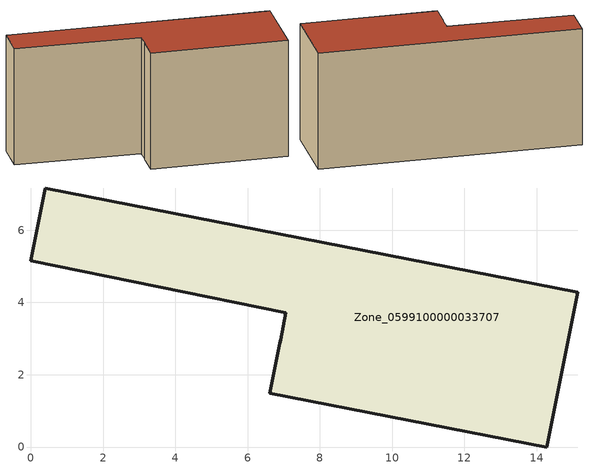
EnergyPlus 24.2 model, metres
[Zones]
Zone_0599100000033707
 floor ground (C_G): 6.88,2.88 6.91,2.97 7.05,3.72 0,5.16 0.4,7.17 15.13,4.29 14.28,0 6.61,1.49 z0
 wall outside (C_F): 14.28,0 15.13,4.29 0.4,7.17 0,5.16 7.05,3.72 6.91,2.97 6.88,2.88 6.61,1.49 14.28,0 z0:6.95
 roof outside (C_R): 6.91,2.97 6.88,2.88 6.61,1.49 14.28,0 15.13,4.29 0.4,7.17 0,5.16 7.05,3.72 z6.95
[BUILDING]
Pand.0599100000033707: North Axis=0; Terrain=City; Loads Convergence Tolerance Value=0.04; Temperature Convergence Tolerance Value=0.4; Solar Distribution=FullExterior; Maximum Number of Warmup Days=25; Minimum Number of Warmup Days=1
[Site:Location]
Rotterdam.The.Hague.AP_ZH_NLD Design_Conditions: Latitude=51.96; Longitude=4.45; Time Zone=1; Elevation=-4.5
[SITE:GROUNDTEMPERATURE:BUILDINGSURFACE]
18, 18, 18, 18, 18, 18, 18, 18, 18, 18, 18, 18
[MATERIAL] Thermal Absorptance=0.9; Solar Absorptance=0.7; Visible Absorptance=0.7
Name | Roughness | Thickness | Conductivity | Density | Specific Heat
G.TI.1946 | MediumSmooth | 0.15 | 1 | 540 | 1210
F.TI.1946 | Rough | 0.3 | 0.857143 | 1920 | 840
R.TI.1946 | MediumRough | 0.2 | 0.1 | 1500 | 1000
[CONSTRUCTION]
C_G: G.TI.1946
C_F: F.TI.1946
C_R: R.TI.1946
[ZONE]
Zone_0599100000033707: Type=1; Multiplier=1; Ceiling Height=Autocalculate; Volume=Autocalculate; Floor Area=autocalculate; Part of Total Floor Area=Yes
[ZONEINFILTRATION:DESIGNFLOWRATE]
Infil_Zone_0599100000033707: Zone or ZoneList or Space or SpaceList=Zone_0599100000033707; Schedule=AlwaysOn; Design Flow Rate Calculation Method=Flow/Area; Flow Rate per Floor Area=0.003; Constant Term Coefficient=1; Temperature Term Coefficient=0; Velocity Term Coefficient=0; Velocity Squared Term Coefficient=0
[HVACTEMPLATE:ZONE:IDEALLOADSAIRSYSTEM]
Zone_0599100000033707: Maximum Heating Supply Air Temperature=50; Minimum Cooling Supply Air Temperature=13; Maximum Heating Supply Air Humidity Ratio=0.0156; Minimum Cooling Supply Air Humidity Ratio=0.0077; Heating Limit=NoLimit; Cooling Limit=NoLimit; Dehumidification Control Type=ConstantSensibleHeatRatio; Cooling Sensible Heat Ratio=0.7; Dehumidification Setpoint=60; Humidification Control Type=None; Humidification Setpoint=30; Outdoor Air Method=None; Outdoor Air Flow Rate per Person=0.00944; Outdoor Air Flow Rate per Zone Floor Area=0; Outdoor Air Flow Rate per Zone=0; Demand Controlled Ventilation Type=None; Outdoor Air Economizer Type=NoEconomizer; Heat Recovery Type=None; Sensible Heat Recovery Effectiveness=0.7; Latent Heat Recovery Effectiveness=0.65
[ZONECONTROL:THERMOSTAT]
ThermostatControl_Zone_0599100000033707: Zone or ZoneList=Zone_0599100000033707; Control Type Schedule=DualSetpointControlType; Control 1=Thermostat_Zone_0599100000033707; Temperature Difference Between Cutout And Setpoint=0
[THERMOSTATSETPOINT:DUALSETPOINT]
Thermostat_Zone_0599100000033707: Heating Setpoint Temperature Schedule=HeatingSetpoint_Zone_0599100000033707; Cooling Setpoint Temperature Schedule=CoolingSetpoint_Zone_0599100000033707
[SCHEDULE:COMPACT]
HeatingSetpoint_Zone_0599100000033707: Through: 12/31, For: AllDays, Until: 24:00, 21
CoolingSetpoint_Zone_0599100000033707: Through: 12/31, For: AllDays, Until: 24:00, 24
DualSetpointControlType: Through: 12/31, For: AllDays, Until: 24:00, 4
AlwaysOn: Through: 12/31, For: AllDays, Until: 24:00, 1
